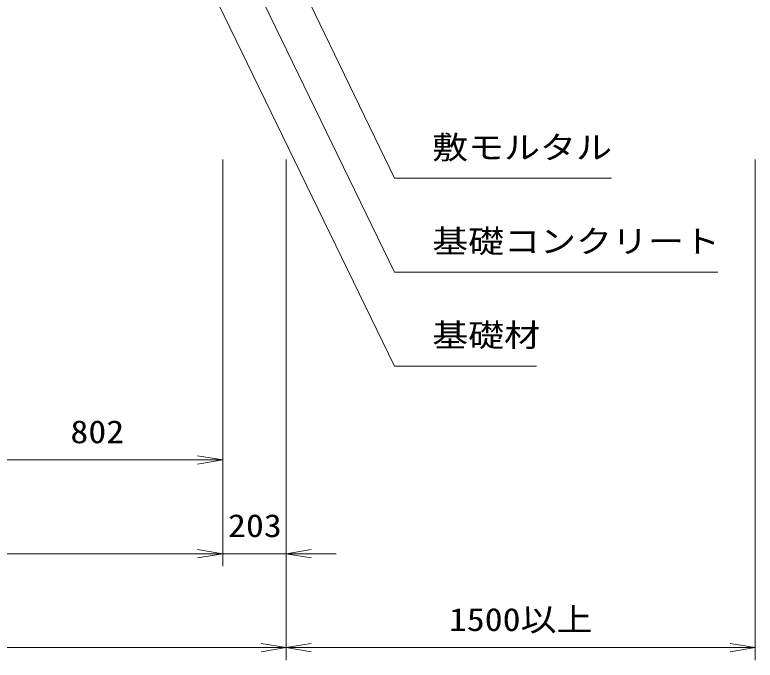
# Model space of a CAD drawing. Units: millimetres at full size. Extents: x 37600 to 71200, y -111040 to -87280.
# Drawn here: x 65807 to 68175, y -97976 to -95914 of the extents above; entities that cross this region are included whole.
import ezdxf
from ezdxf.enums import TextEntityAlignment as Align

# ---------------------------------------------------------------- set-up
doc = ezdxf.new("R2010")
doc.units = ezdxf.units.MM
doc.header["$LTSCALE"] = 80.0044
doc.layers.add('寸法', color=6, linetype='Continuous', lineweight=13)
doc.styles.add('ＭＳ ゴシック', font='')
doc.styles.get('ＭＳ ゴシック').set_extended_font_data('MS Gothic')

# ---------------------------------------------------------------- blocks, each defined once
blk = doc.blocks.new('open_arrow')
at = {"color": 0, "linetype": 'Continuous', "lineweight": -2}
blk.add_lwpolyline([(7.5, 1.25), (0, 0), (7.5, -1.25)], dxfattribs=at)

msp = doc.modelspace()

# ---------------------------------------------------------------- linework, layer by layer
at = {"layer": '寸法'}
for p, q in [((66472, -96376), (66472, -97676)), ((66472, -96376), (66472, -97376)), ((66472, -96376), (66472, -97676)), ((66675, -96376), (66675, -97976)), ((66675, -96376), (66675, -97676)), ((66675, -96376), (66675, -97976)), ((68175, -96376), (68175, -97976)), ((65670, -97336), (66472, -97336)), ((66472, -97636), (54053, -97636)), ((66312, -97636), (66835, -97636)), ((66675, -97936), (53850, -97936)), ((66675, -97936), (68175, -97936))]:
    msp.add_line(p, q, dxfattribs=at)
for points in [[(66572, -95506), (66606.84, -95578.01), (67022, -96436), (67715.33, -96436)], [(66497, -95656), (66531.98, -95727.95), (67022, -96736), (68055.33, -96736)], [(66422, -95806), (66457.07, -95877.9), (67022, -97036), (67475.33, -97036)]]:
    msp.add_lwpolyline(points, dxfattribs=at)

# ---------------------------------------------------------------- block references
at = {"layer": '寸法', "xscale": 10.7, "yscale": 10.7, "rotation": 180}
for p in [(66472, -97336), (66472, -97636), (66472, -97636), (66675, -97936), (68175, -97936)]:
    msp.add_blockref('open_arrow', p, dxfattribs=at)
at = {"layer": '寸法', "xscale": 10.7, "yscale": 10.7}
for p in [(66675, -97636), (66675, -97936)]:
    msp.add_blockref('open_arrow', p, dxfattribs=at)

# ---------------------------------------------------------------- texts
at = {"layer": '寸法', "style": 'ＭＳ ゴシック', "width": 1.15}
for s, p in [('敷モルタル', (67142, -96396)), ('基礎コンクリート', (67142, -96696)), ('基礎材', (67142, -96996))]:
    msp.add_text(s, height=73.31, dxfattribs=at).set_placement(p, align=Align.BOTTOM_LEFT)
for s, p in [('802', (66071, -97246)), ('203', (66575, -97546)), ('1500以上', (67425, -97846))]:
    msp.add_text(s, height=73.31, dxfattribs=at).set_placement(p, align=Align.MIDDLE_CENTER)

doc.saveas('drawing.dxf')
